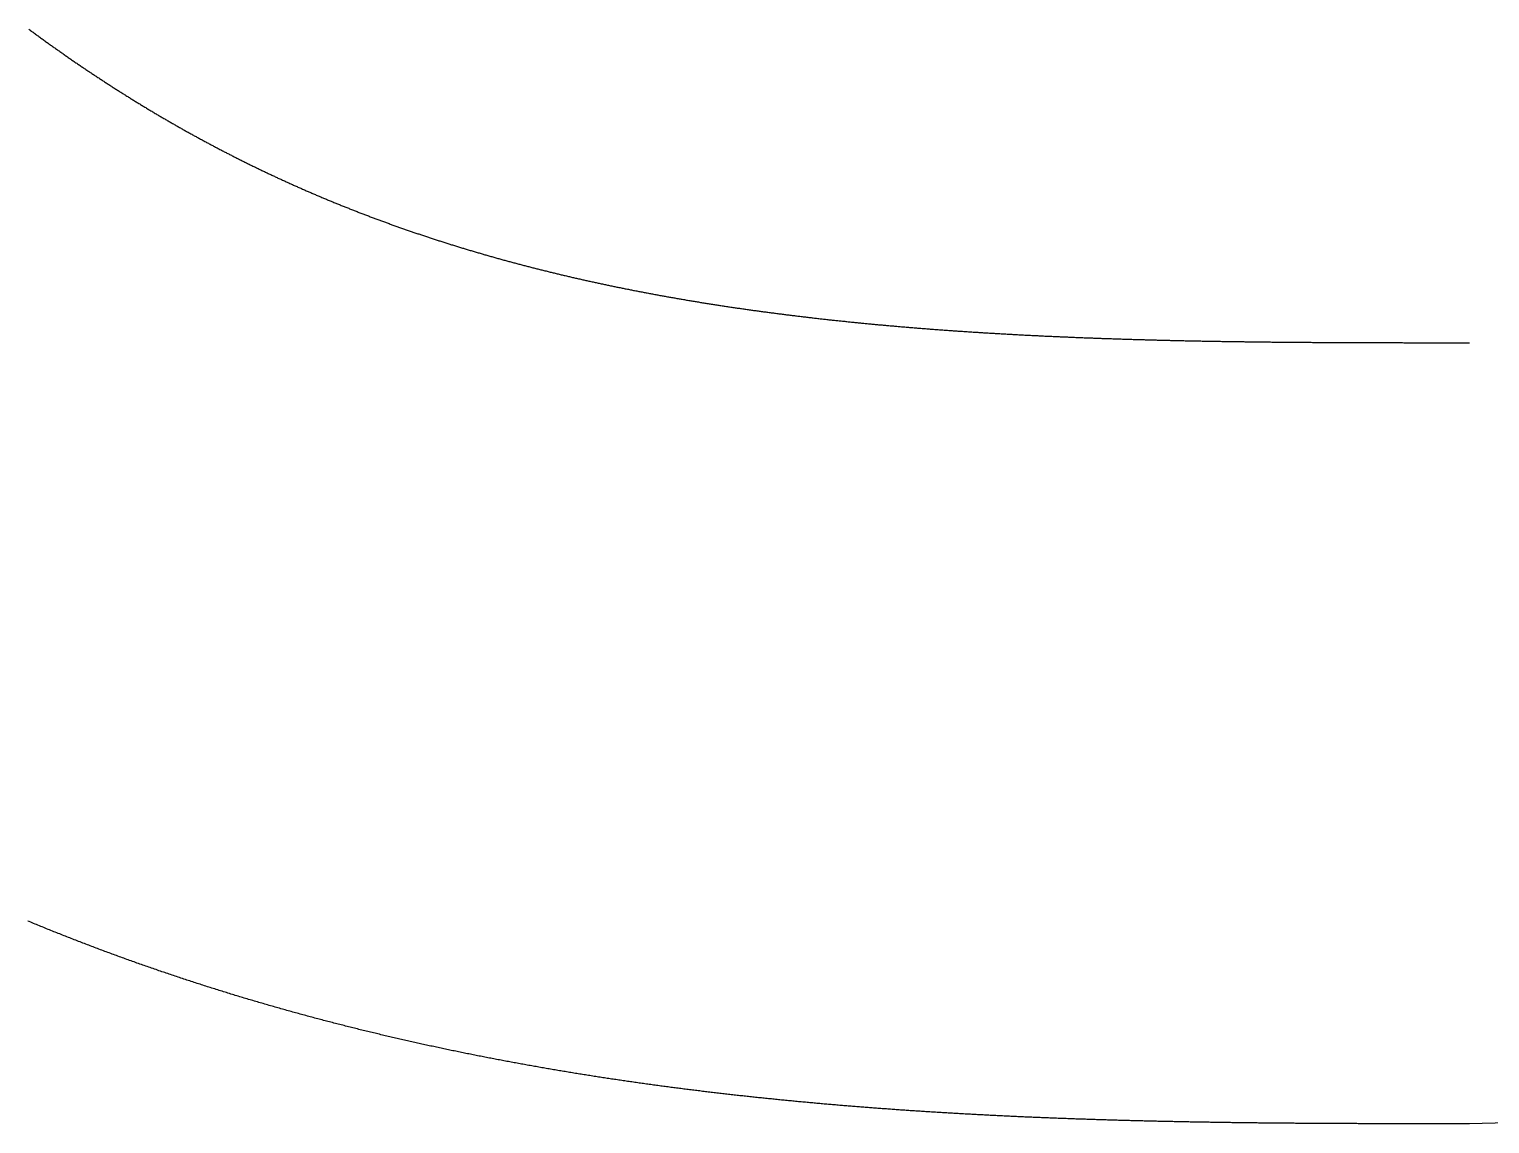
# Model space of a CAD drawing. Header units: millimetres. Extents: x 28.1 to 99.8, y 11.2 to 35.3.
# Drawn here: x 90.85 to 96.74, y 11.19 to 15.61 of the extents above; entities that cross this region are included whole.
import ezdxf

# ---------------------------------------------------------------- set-up
doc = ezdxf.new("R2010")
doc.units = ezdxf.units.MM

msp = doc.modelspace()

# ---------------------------------------------------------------- linework, layer by layer
at = {"layer": 'NOMINAL_SLOT_REFERENCE'}
msp.add_lwpolyline([(96.8114, 11.1969), (96.6568, 11.1931), (96.6519, 11.1931), (96.6469, 11.1931), (96.6418, 11.1931), (96.6368, 11.1931), (96.6318, 11.1931), (96.6268, 11.1931), (96.6218, 11.1931), (96.6168, 11.1931), (96.6118, 11.1931), (96.6067, 11.1931), (96.6017, 11.1931), (96.5967, 11.1931), (96.5916, 11.1931), (96.5866, 11.1931), (96.5816, 11.1931), (96.5765, 11.1931), (96.5715, 11.1931), (96.5664, 11.1931), (96.5614, 11.1931), (96.5564, 11.1932), (96.5513, 11.1932), (96.5462, 11.1932), (96.5412, 11.1932), (96.5361, 11.1932), (96.5311, 11.1932), (96.526, 11.1932), (96.5209, 11.1932), (96.5159, 11.1932), (96.5108, 11.1932), (96.5057, 11.1932), (96.5006, 11.1932), (96.4956, 11.1932), (96.4905, 11.1932), (96.4854, 11.1932), (96.4803, 11.1932), (96.4752, 11.1932), (96.4701, 11.1932), (96.465, 11.1932), (96.4599, 11.1932), (96.4548, 11.1932), (96.4497, 11.1932), (96.4446, 11.1932), (96.4395, 11.1932), (96.4344, 11.1932), (96.4293, 11.1932), (96.4242, 11.1932), (96.4191, 11.1932), (96.414, 11.1932), (96.4088, 11.1932), (96.4037, 11.1932), (96.3986, 11.1932), (96.3935, 11.1932), (96.3883, 11.1933), (96.3832, 11.1933), (96.3781, 11.1933), (96.3729, 11.1933), (96.3678, 11.1933), (96.3626, 11.1933), (96.3575, 11.1933), (96.3524, 11.1933), (96.3472, 11.1933), (96.3421, 11.1933), (96.3369, 11.1933), (96.3317, 11.1933), (96.3266, 11.1933), (96.3214, 11.1934), (96.3163, 11.1934), (96.3111, 11.1934), (96.3059, 11.1934), (96.3008, 11.1934), (96.2956, 11.1934), (96.2904, 11.1934), (96.2853, 11.1934), (96.2801, 11.1934), (96.2749, 11.1934), (96.2697, 11.1935), (96.2645, 11.1935), (96.2593, 11.1935), (96.2542, 11.1935), (96.249, 11.1935), (96.2438, 11.1935), (96.2386, 11.1935), (96.2334, 11.1936), (96.2282, 11.1936), (96.223, 11.1936), (96.2178, 11.1936), (96.2126, 11.1936), (96.2074, 11.1936), (96.2022, 11.1937), (96.1969, 11.1937), (96.1917, 11.1937), (96.1865, 11.1937), (96.1813, 11.1937), (96.1761, 11.1937), (96.1709, 11.1938), (96.1656, 11.1938), (96.1604, 11.1938), (96.1552, 11.1938), (96.1499, 11.1938), (96.1447, 11.1939), (96.1395, 11.1939), (96.1342, 11.1939), (96.129, 11.1939), (96.1238, 11.194), (96.1185, 11.194), (96.1133, 11.194), (96.108, 11.194), (96.1028, 11.194), (96.0975, 11.1941), (96.0923, 11.1941), (96.087, 11.1941), (96.0818, 11.1942), (96.0765, 11.1942), (96.0713, 11.1942), (96.066, 11.1942), (96.0607, 11.1943), (96.0555, 11.1943), (96.0502, 11.1943), (96.0449, 11.1944), (96.0396, 11.1944), (96.0344, 11.1944), (96.0291, 11.1944), (96.0238, 11.1945), (96.0185, 11.1945), (96.0133, 11.1945), (96.008, 11.1946), (96.0027, 11.1946), (95.9974, 11.1946), (95.9921, 11.1947), (95.9868, 11.1947), (95.9815, 11.1948), (95.9762, 11.1948), (95.9709, 11.1948), (95.9656, 11.1949), (95.9603, 11.1949), (95.955, 11.1949), (95.9497, 11.195), (95.9444, 11.195), (95.9391, 11.1951), (95.9338, 11.1951), (95.9285, 11.1952), (95.9232, 11.1952), (95.9179, 11.1952), (95.9126, 11.1953), (95.9072, 11.1953), (95.9019, 11.1954), (95.8966, 11.1954), (95.8913, 11.1955), (95.8859, 11.1955), (95.8806, 11.1956), (95.8753, 11.1956), (95.87, 11.1957), (95.8646, 11.1957), (95.8593, 11.1958), (95.854, 11.1958), (95.8486, 11.1959), (95.8433, 11.1959), (95.8379, 11.196), (95.8326, 11.196), (95.8273, 11.1961), (95.8219, 11.1961), (95.8166, 11.1962), (95.8112, 11.1963), (95.8059, 11.1963), (95.8005, 11.1964), (95.7951, 11.1964), (95.7898, 11.1965), (95.7844, 11.1966), (95.7791, 11.1966), (95.7737, 11.1967), (95.7683, 11.1967), (95.763, 11.1968), (95.7576, 11.1969), (95.7522, 11.1969), (95.7469, 11.197), (95.7415, 11.1971), (95.7361, 11.1971), (95.7308, 11.1972), (95.7254, 11.1973), (95.72, 11.1973), (95.7146, 11.1974), (95.7092, 11.1975), (95.7039, 11.1975), (95.6985, 11.1976), (95.6931, 11.1977), (95.6877, 11.1978), (95.6823, 11.1978), (95.6769, 11.1979), (95.6715, 11.198), (95.6661, 11.1981), (95.6607, 11.1982), (95.6553, 11.1982), (95.6499, 11.1983), (95.6445, 11.1984), (95.6391, 11.1985), (95.6337, 11.1986), (95.6283, 11.1986), (95.6229, 11.1987), (95.6175, 11.1988), (95.6121, 11.1989), (95.6067, 11.199), (95.6013, 11.1991), (95.5958, 11.1992), (95.5904, 11.1993), (95.585, 11.1993), (95.5796, 11.1994), (95.5742, 11.1995), (95.5687, 11.1996), (95.5633, 11.1997), (95.5579, 11.1998), (95.5525, 11.1999), (95.547, 11.2), (95.5416, 11.2001), (95.5362, 11.2002), (95.5307, 11.2003), (95.5253, 11.2004), (95.5199, 11.2005), (95.5144, 11.2006), (95.509, 11.2007), (95.5036, 11.2008), (95.4981, 11.2009), (95.4927, 11.201), (95.4872, 11.2011), (95.4818, 11.2012), (95.4763, 11.2013), (95.4709, 11.2015), (95.4654, 11.2016), (95.46, 11.2017), (95.4545, 11.2018), (95.4491, 11.2019), (95.4436, 11.202), (95.4382, 11.2021), (95.4327, 11.2023), (95.4272, 11.2024), (95.4218, 11.2025), (95.4163, 11.2026), (95.4108, 11.2027), (95.4054, 11.2029), (95.3999, 11.203), (95.3944, 11.2031), (95.389, 11.2032), (95.3835, 11.2034), (95.378, 11.2035), (95.3726, 11.2036), (95.3671, 11.2037), (95.3616, 11.2039), (95.3561, 11.204), (95.3506, 11.2041), (95.3452, 11.2043), (95.3397, 11.2044), (95.3342, 11.2045), (95.3287, 11.2047), (95.3232, 11.2048), (95.3177, 11.2049), (95.3122, 11.2051), (95.3067, 11.2052), (95.3013, 11.2054), (95.2958, 11.2055), (95.2903, 11.2057), (95.2848, 11.2058), (95.2793, 11.206), (95.2738, 11.2061), (95.2683, 11.2063), (95.2628, 11.2064), (95.2573, 11.2066), (95.2518, 11.2067), (95.2463, 11.2069), (95.2407, 11.207), (95.2352, 11.2072), (95.2297, 11.2073), (95.2242, 11.2075), (95.2187, 11.2076), (95.2132, 11.2078), (95.2077, 11.208), (95.2022, 11.2081), (95.1966, 11.2083), (95.1911, 11.2085), (95.1856, 11.2086), (95.1801, 11.2088), (95.1746, 11.209), (95.169, 11.2091), (95.1635, 11.2093), (95.158, 11.2095), (95.1525, 11.2097), (95.1469, 11.2098), (95.1414, 11.21), (95.1359, 11.2102), (95.1303, 11.2104), (95.1248, 11.2105), (95.1193, 11.2107), (95.1137, 11.2109), (95.1082, 11.2111), (95.1026, 11.2113), (95.0971, 11.2115), (95.0916, 11.2117), (95.086, 11.2118), (95.0805, 11.212), (95.0749, 11.2122), (95.0694, 11.2124), (95.0638, 11.2126), (95.0583, 11.2128), (95.0527, 11.213), (95.0472, 11.2132), (95.0416, 11.2134), (95.0361, 11.2136), (95.0305, 11.2138), (95.025, 11.214), (95.0194, 11.2142), (95.0139, 11.2144), (95.0083, 11.2146), (95.0027, 11.2148), (94.9972, 11.2151), (94.9916, 11.2153), (94.986, 11.2155), (94.9805, 11.2157), (94.9749, 11.2159), (94.9693, 11.2161), (94.9638, 11.2164), (94.9582, 11.2166), (94.9526, 11.2168), (94.9471, 11.217), (94.9415, 11.2172), (94.9359, 11.2175), (94.9303, 11.2177), (94.9248, 11.2179), (94.9192, 11.2182), (94.9136, 11.2184), (94.908, 11.2186), (94.9024, 11.2189), (94.8969, 11.2191), (94.8913, 11.2193), (94.8857, 11.2196), (94.8801, 11.2198), (94.8745, 11.22), (94.8689, 11.2203), (94.8633, 11.2205), (94.8577, 11.2208), (94.8522, 11.221), (94.8466, 11.2213), (94.841, 11.2215), (94.8354, 11.2218), (94.8298, 11.222), (94.8242, 11.2223), (94.8186, 11.2225), (94.813, 11.2228), (94.8074, 11.2231), (94.8018, 11.2233), (94.7962, 11.2236), (94.7906, 11.2238), (94.785, 11.2241), (94.7794, 11.2244), (94.7738, 11.2247), (94.7681, 11.2249), (94.7625, 11.2252), (94.7569, 11.2255), (94.7513, 11.2257), (94.7457, 11.226), (94.7401, 11.2263), (94.7345, 11.2266), (94.7289, 11.2269), (94.7232, 11.2271), (94.7176, 11.2274), (94.712, 11.2277), (94.7064, 11.228), (94.7008, 11.2283), (94.6951, 11.2286), (94.6895, 11.2289), (94.6839, 11.2292), (94.6783, 11.2295), (94.6726, 11.2298), (94.667, 11.2301), (94.6614, 11.2304), (94.6558, 11.2307), (94.6501, 11.231), (94.6445, 11.2313), (94.6389, 11.2316), (94.6332, 11.2319), (94.6276, 11.2322), (94.622, 11.2325), (94.6163, 11.2328), (94.6107, 11.2331), (94.605, 11.2335), (94.5994, 11.2338), (94.5938, 11.2341), (94.5881, 11.2344), (94.5825, 11.2347), (94.5768, 11.2351), (94.5712, 11.2354), (94.5656, 11.2357), (94.5599, 11.236), (94.5543, 11.2364), (94.5486, 11.2367), (94.543, 11.2371), (94.5373, 11.2374), (94.5317, 11.2377), (94.526, 11.2381), (94.5203, 11.2384), (94.5147, 11.2388), (94.509, 11.2391), (94.5034, 11.2395), (94.4977, 11.2398), (94.4921, 11.2402), (94.4864, 11.2405), (94.4807, 11.2409), (94.4751, 11.2412), (94.4694, 11.2416), (94.4638, 11.2419), (94.4581, 11.2423), (94.4524, 11.2427), (94.4468, 11.243), (94.4411, 11.2434), (94.4354, 11.2438), (94.4298, 11.2441), (94.4241, 11.2445), (94.4184, 11.2449), (94.4127, 11.2453), (94.4071, 11.2456), (94.4014, 11.246), (94.3957, 11.2464), (94.39, 11.2468), (94.3844, 11.2472), (94.3787, 11.2476), (94.373, 11.248), (94.3673, 11.2483), (94.3616, 11.2487), (94.356, 11.2491), (94.3503, 11.2495), (94.3446, 11.2499), (94.3389, 11.2503), (94.3332, 11.2507), (94.3275, 11.2511), (94.3219, 11.2515), (94.3162, 11.252), (94.3105, 11.2524), (94.3048, 11.2528), (94.2991, 11.2532), (94.2934, 11.2536), (94.2877, 11.254), (94.282, 11.2545), (94.2763, 11.2549), (94.2706, 11.2553), (94.2649, 11.2557), (94.2592, 11.2562), (94.2535, 11.2566), (94.2478, 11.257), (94.2421, 11.2574), (94.2364, 11.2579), (94.2307, 11.2583), (94.225, 11.2588), (94.2193, 11.2592), (94.2136, 11.2597), (94.2079, 11.2601), (94.2022, 11.2605), (94.1965, 11.261), (94.1908, 11.2614), (94.1851, 11.2619), (94.1794, 11.2624), (94.1737, 11.2628), (94.1679, 11.2633), (94.1622, 11.2637), (94.1565, 11.2642), (94.1508, 11.2647), (94.1451, 11.2651), (94.1394, 11.2656), (94.1336, 11.2661), (94.1279, 11.2666), (94.1222, 11.267), (94.1165, 11.2675), (94.1108, 11.268), (94.105, 11.2685), (94.0993, 11.269), (94.0936, 11.2695), (94.0879, 11.2699), (94.0822, 11.2704), (94.0764, 11.2709), (94.0707, 11.2714), (94.065, 11.2719), (94.0592, 11.2724), (94.0535, 11.2729), (94.0478, 11.2734), (94.042, 11.2739), (94.0363, 11.2744), (94.0306, 11.275), (94.0248, 11.2755), (94.0191, 11.276), (94.0134, 11.2765), (94.0076, 11.277), (94.0019, 11.2775), (93.9962, 11.2781), (93.9904, 11.2786), (93.9847, 11.2791), (93.9789, 11.2797), (93.9732, 11.2802), (93.9675, 11.2807), (93.9617, 11.2813), (93.956, 11.2818), (93.9502, 11.2823), (93.9445, 11.2829), (93.9387, 11.2834), (93.933, 11.284), (93.9272, 11.2845), (93.9215, 11.2851), (93.9157, 11.2856), (93.91, 11.2862), (93.9042, 11.2868), (93.8985, 11.2873), (93.8927, 11.2879), (93.887, 11.2885), (93.8812, 11.289), (93.8755, 11.2896), (93.8697, 11.2902), (93.8639, 11.2907), (93.8582, 11.2913), (93.8524, 11.2919), (93.8467, 11.2925), (93.8409, 11.2931), (93.8351, 11.2937), (93.8294, 11.2942), (93.8236, 11.2948), (93.8179, 11.2954), (93.8121, 11.296), (93.8063, 11.2966), (93.8006, 11.2972), (93.7948, 11.2978), (93.789, 11.2984), (93.7833, 11.299), (93.7775, 11.2997), (93.7717, 11.3003), (93.7659, 11.3009), (93.7602, 11.3015), (93.7544, 11.3021), (93.7486, 11.3028), (93.7428, 11.3034), (93.7371, 11.304), (93.7313, 11.3046), (93.7255, 11.3053), (93.7197, 11.3059), (93.714, 11.3065), (93.7082, 11.3072), (93.7024, 11.3078), (93.6966, 11.3085), (93.6908, 11.3091), (93.6851, 11.3098), (93.6793, 11.3104), (93.6735, 11.3111), (93.6677, 11.3117), (93.6619, 11.3124), (93.6561, 11.3131), (93.6503, 11.3137), (93.6445, 11.3144), (93.6388, 11.3151), (93.633, 11.3157), (93.6272, 11.3164), (93.6214, 11.3171), (93.6156, 11.3178), (93.6098, 11.3184), (93.604, 11.3191), (93.5982, 11.3198), (93.5924, 11.3205), (93.5866, 11.3212), (93.5808, 11.3219), (93.575, 11.3226), (93.5692, 11.3233), (93.5634, 11.324), (93.5576, 11.3247), (93.5518, 11.3254), (93.546, 11.3261), (93.5402, 11.3268), (93.5344, 11.3276), (93.5286, 11.3283), (93.5228, 11.329), (93.517, 11.3297), (93.5112, 11.3304), (93.5054, 11.3312), (93.4996, 11.3319), (93.4938, 11.3326), (93.488, 11.3334), (93.4822, 11.3341), (93.4764, 11.3349), (93.4705, 11.3356), (93.4647, 11.3364), (93.4589, 11.3371), (93.4531, 11.3379), (93.4473, 11.3386), (93.4415, 11.3394), (93.4357, 11.3401), (93.4298, 11.3409), (93.424, 11.3417), (93.4182, 11.3424), (93.4124, 11.3432), (93.4066, 11.344), (93.4008, 11.3448), (93.3949, 11.3455), (93.3891, 11.3463), (93.3833, 11.3471), (93.3775, 11.3479), (93.3716, 11.3487), (93.3658, 11.3495), (93.36, 11.3503), (93.3542, 11.3511), (93.3483, 11.3519), (93.3425, 11.3527), (93.3367, 11.3535), (93.3309, 11.3543), (93.325, 11.3551), (93.3192, 11.3559), (93.3134, 11.3568), (93.3075, 11.3576), (93.3017, 11.3584), (93.2959, 11.3592), (93.29, 11.3601), (93.2842, 11.3609), (93.2784, 11.3617), (93.2725, 11.3626), (93.2667, 11.3634), (93.2609, 11.3643), (93.255, 11.3651), (93.2492, 11.366), (93.2433, 11.3668), (93.2375, 11.3677), (93.2317, 11.3685), (93.2258, 11.3694), (93.22, 11.3702), (93.2141, 11.3711), (93.2083, 11.372), (93.2025, 11.3729), (93.1966, 11.3737), (93.1908, 11.3746), (93.1849, 11.3755), (93.1791, 11.3764), (93.1732, 11.3773), (93.1674, 11.3782), (93.1615, 11.3791), (93.1557, 11.38), (93.1498, 11.3809), (93.144, 11.3818), (93.1381, 11.3827), (93.1323, 11.3836), (93.1264, 11.3845), (93.1206, 11.3854), (93.1147, 11.3863), (93.1089, 11.3872), (93.103, 11.3882), (93.0971, 11.3891), (93.0913, 11.39), (93.0854, 11.3909), (93.0796, 11.3919), (93.0737, 11.3928), (93.0679, 11.3938), (93.062, 11.3947), (93.0561, 11.3957), (93.0503, 11.3966), (93.0444, 11.3976), (93.0386, 11.3985), (93.0327, 11.3995), (93.0268, 11.4004), (93.021, 11.4014), (93.0151, 11.4024), (93.0092, 11.4034), (93.0034, 11.4043), (92.9975, 11.4053), (92.9916, 11.4063), (92.9858, 11.4073), (92.9799, 11.4083), (92.974, 11.4093), (92.9682, 11.4102), (92.9623, 11.4112), (92.9564, 11.4122), (92.9505, 11.4132), (92.9447, 11.4143), (92.9388, 11.4153), (92.9329, 11.4163), (92.9271, 11.4173), (92.9212, 11.4183), (92.9153, 11.4193), (92.9094, 11.4204), (92.9036, 11.4214), (92.8977, 11.4224), (92.8918, 11.4235), (92.8859, 11.4245), (92.88, 11.4255), (92.8742, 11.4266), (92.8683, 11.4276), (92.8624, 11.4287), (92.8565, 11.4297), (92.8506, 11.4308), (92.8448, 11.4319), (92.8389, 11.4329), (92.833, 11.434), (92.8271, 11.4351), (92.8212, 11.4361), (92.8153, 11.4372), (92.8095, 11.4383), (92.8036, 11.4394), (92.7977, 11.4405), (92.7918, 11.4416), (92.7859, 11.4427), (92.78, 11.4438), (92.7741, 11.4449), (92.7682, 11.446), (92.7624, 11.4471), (92.7565, 11.4482), (92.7506, 11.4493), (92.7447, 11.4504), (92.7388, 11.4515), (92.7329, 11.4527), (92.727, 11.4538), (92.7211, 11.4549), (92.7152, 11.456), (92.7093, 11.4572), (92.7034, 11.4583), (92.6975, 11.4595), (92.6916, 11.4606), (92.6857, 11.4618), (92.6798, 11.4629), (92.6739, 11.4641), (92.668, 11.4652), (92.6621, 11.4664), (92.6562, 11.4676), (92.6503, 11.4687), (92.6444, 11.4699), (92.6385, 11.4711), (92.6326, 11.4723), (92.6267, 11.4735), (92.6208, 11.4747), (92.6149, 11.4758), (92.609, 11.477), (92.6031, 11.4782), (92.5972, 11.4794), (92.5913, 11.4807), (92.5854, 11.4819), (92.5795, 11.4831), (92.5736, 11.4843), (92.5677, 11.4855), (92.5618, 11.4867), (92.5559, 11.488), (92.55, 11.4892), (92.5441, 11.4904), (92.5382, 11.4917), (92.5323, 11.4929), (92.5264, 11.4942), (92.5204, 11.4954), (92.5145, 11.4967), (92.5086, 11.4979), (92.5027, 11.4992), (92.4968, 11.5004), (92.4909, 11.5017), (92.485, 11.503), (92.4791, 11.5042), (92.4731, 11.5055), (92.4672, 11.5068), (92.4613, 11.5081), (92.4554, 11.5094), (92.4495, 11.5107), (92.4436, 11.512), (92.4377, 11.5133), (92.4317, 11.5146), (92.4258, 11.5159), (92.4199, 11.5172), (92.414, 11.5185), (92.4081, 11.5198), (92.4022, 11.5211), (92.3962, 11.5224), (92.3903, 11.5238), (92.3844, 11.5251), (92.3785, 11.5264), (92.3726, 11.5278), (92.3667, 11.5291), (92.3607, 11.5305), (92.3548, 11.5318), (92.3489, 11.5332), (92.343, 11.5345), (92.337, 11.5359), (92.3311, 11.5372), (92.3252, 11.5386), (92.3193, 11.54), (92.3134, 11.5414), (92.3074, 11.5427), (92.3015, 11.5441), (92.2956, 11.5455), (92.2897, 11.5469), (92.2837, 11.5483), (92.2778, 11.5497), (92.2719, 11.5511), (92.266, 11.5525), (92.26, 11.5539), (92.2541, 11.5553), (92.2482, 11.5567), (92.2423, 11.5582), (92.2363, 11.5596), (92.2304, 11.561), (92.2245, 11.5625), (92.2186, 11.5639), (92.2126, 11.5653), (92.2067, 11.5668), (92.2008, 11.5682), (92.1948, 11.5697), (92.1889, 11.5711), (92.183, 11.5726), (92.1771, 11.574), (92.1711, 11.5755), (92.1652, 11.577), (92.1593, 11.5785), (92.1533, 11.5799), (92.1474, 11.5814), (92.1415, 11.5829), (92.1356, 11.5844), (92.1296, 11.5859), (92.1237, 11.5874), (92.1178, 11.5889), (92.1118, 11.5904), (92.1059, 11.5919), (92.1, 11.5934), (92.094, 11.5949), (92.0881, 11.5965), (92.0822, 11.598), (92.0762, 11.5995), (92.0703, 11.601), (92.0644, 11.6026), (92.0584, 11.6041), (92.0525, 11.6057), (92.0466, 11.6072), (92.0407, 11.6088), (92.0347, 11.6103), (92.0288, 11.6119), (92.0229, 11.6134), (92.0169, 11.615), (92.011, 11.6166), (92.0051, 11.6182), (91.9991, 11.6197), (91.9932, 11.6213), (91.9873, 11.6229), (91.9813, 11.6245), (91.9754, 11.6261), (91.9695, 11.6277), (91.9635, 11.6293), (91.9576, 11.6309), (91.9516, 11.6325), (91.9457, 11.6341), (91.9398, 11.6358), (91.9338, 11.6374), (91.9279, 11.639), (91.922, 11.6406), (91.916, 11.6423), (91.9101, 11.6439), (91.9042, 11.6456), (91.8982, 11.6472), (91.8923, 11.6489), (91.8864, 11.6505), (91.8804, 11.6522), (91.8745, 11.6538), (91.8686, 11.6555), (91.8626, 11.6572), (91.8567, 11.6589), (91.8508, 11.6605), (91.8448, 11.6622), (91.8389, 11.6639), (91.833, 11.6656), (91.827, 11.6673), (91.8211, 11.669), (91.8152, 11.6707), (91.8092, 11.6724), (91.8033, 11.6741), (91.7974, 11.6759), (91.7914, 11.6776), (91.7855, 11.6793), (91.7796, 11.681), (91.7736, 11.6828), (91.7677, 11.6845), (91.7618, 11.6863), (91.7558, 11.688), (91.7499, 11.6898), (91.744, 11.6915), (91.738, 11.6933), (91.7321, 11.695), (91.7262, 11.6968), (91.7202, 11.6986), (91.7143, 11.7004), (91.7084, 11.7021), (91.7024, 11.7039), (91.6965, 11.7057), (91.6906, 11.7075), (91.6846, 11.7093), (91.6787, 11.7111), (91.6728, 11.7129), (91.6669, 11.7147), (91.6609, 11.7165), (91.655, 11.7183), (91.6491, 11.7202), (91.6431, 11.722), (91.6372, 11.7238), (91.6313, 11.7257), (91.6253, 11.7275), (91.6194, 11.7293), (91.6135, 11.7312), (91.6076, 11.733), (91.6016, 11.7349), (91.5957, 11.7368), (91.5898, 11.7386), (91.5839, 11.7405), (91.5779, 11.7424), (91.572, 11.7442), (91.5661, 11.7461), (91.5602, 11.748), (91.5542, 11.7499), (91.5483, 11.7518), (91.5424, 11.7537), (91.5365, 11.7556), (91.5305, 11.7575), (91.5246, 11.7594), (91.5187, 11.7613), (91.5128, 11.7633), (91.5068, 11.7652), (91.5009, 11.7671), (91.495, 11.769), (91.4891, 11.771), (91.4831, 11.7729), (91.4772, 11.7749), (91.4713, 11.7768), (91.4654, 11.7788), (91.4595, 11.7807), (91.4536, 11.7827), (91.4476, 11.7847), (91.4417, 11.7866), (91.4358, 11.7886), (91.4299, 11.7906), (91.424, 11.7926), (91.418, 11.7946), (91.4121, 11.7966), (91.4062, 11.7986), (91.4003, 11.8006), (91.3944, 11.8026), (91.3885, 11.8046), (91.3826, 11.8066), (91.3767, 11.8086), (91.3707, 11.8106), (91.3648, 11.8127), (91.3589, 11.8147), (91.353, 11.8167), (91.3471, 11.8188), (91.3412, 11.8208), (91.3353, 11.8229), (91.3294, 11.8249), (91.3235, 11.827), (91.3176, 11.8291), (91.3117, 11.8311), (91.3057, 11.8332), (91.2998, 11.8353), (91.2939, 11.8374), (91.288, 11.8394), (91.2821, 11.8415), (91.2762, 11.8436), (91.2703, 11.8457), (91.2644, 11.8478), (91.2585, 11.8499), (91.2526, 11.852), (91.2467, 11.8542), (91.2408, 11.8563), (91.2349, 11.8584), (91.229, 11.8605), (91.2231, 11.8627), (91.2172, 11.8648), (91.2113, 11.8669), (91.2055, 11.8691), (91.1996, 11.8712), (91.1937, 11.8734), (91.1878, 11.8756), (91.1819, 11.8777), (91.176, 11.8799), (91.1701, 11.8821), (91.1642, 11.8842), (91.1583, 11.8864), (91.1524, 11.8886), (91.1466, 11.8908), (91.1407, 11.893), (91.1348, 11.8952), (91.1289, 11.8974), (91.123, 11.8996), (91.1171, 11.9018), (91.1113, 11.904), (91.1054, 11.9063), (91.0995, 11.9085), (91.0936, 11.9107), (91.0877, 11.913), (91.0819, 11.9152), (91.076, 11.9174), (91.0701, 11.9197), (91.0642, 11.9219), (91.0584, 11.9242), (91.0525, 11.9265), (91.0466, 11.9287), (91.0408, 11.931), (91.0349, 11.9333), (91.029, 11.9356), (91.0232, 11.9378), (91.0173, 11.9401), (91.0114, 11.9424), (91.0056, 11.9447), (90.9997, 11.947), (90.9938, 11.9493), (90.988, 11.9516), (90.9821, 11.954), (90.9763, 11.9563), (90.9704, 11.9586), (90.9645, 11.9609), (90.9587, 11.9633), (90.9528, 11.9656), (90.947, 11.9679), (90.9411, 11.9703), (90.9353, 11.9726), (90.9294, 11.975), (90.9236, 11.9773), (90.9177, 11.9797), (90.9119, 11.9821), (90.906, 11.9845), (90.9002, 11.9868), (90.8943, 11.9892), (90.8885, 11.9916), (90.8827, 11.994), (90.8768, 11.9964), (90.871, 11.9988), (90.8651, 12.0012), (90.8593, 12.0036), (90.8535, 12.006), (90.8476, 12.0084), (90.8418, 12.0108)], dxfattribs=at)
at = {"layer": 'PITCH_REFERENCE'}
msp.add_lwpolyline([(90.8461, 15.6073), (90.8495, 15.6048), (90.8529, 15.6024), (90.8562, 15.5999), (90.8596, 15.5974), (90.863, 15.5949), (90.8663, 15.5925), (90.8697, 15.59), (90.8731, 15.5875), (90.8764, 15.585), (90.8798, 15.5826), (90.8832, 15.5801), (90.8866, 15.5777), (90.8899, 15.5752), (90.8933, 15.5728), (90.8967, 15.5703), (90.9001, 15.5679), (90.9034, 15.5654), (90.9068, 15.563), (90.9102, 15.5606), (90.9136, 15.5581), (90.9169, 15.5557), (90.9203, 15.5533), (90.9237, 15.5508), (90.9271, 15.5484), (90.9304, 15.546), (90.9338, 15.5436), (90.9372, 15.5412), (90.9406, 15.5388), (90.944, 15.5364), (90.9474, 15.534), (90.9507, 15.5316), (90.9541, 15.5292), (90.9575, 15.5268), (90.9609, 15.5244), (90.9643, 15.522), (90.9677, 15.5196), (90.9711, 15.5172), (90.9744, 15.5148), (90.9778, 15.5124), (90.9812, 15.5101), (90.9846, 15.5077), (90.988, 15.5053), (90.9914, 15.503), (90.9948, 15.5006), (90.9982, 15.4982), (91.0016, 15.4959), (91.005, 15.4935), (91.0084, 15.4912), (91.0118, 15.4888), (91.0152, 15.4865), (91.0186, 15.4841), (91.0219, 15.4818), (91.0253, 15.4794), (91.0287, 15.4771), (91.0321, 15.4748), (91.0355, 15.4724), (91.039, 15.4701), (91.0424, 15.4678), (91.0458, 15.4655), (91.0492, 15.4632), (91.0526, 15.4608), (91.056, 15.4585), (91.0594, 15.4562), (91.0628, 15.4539), (91.0662, 15.4516), (91.0696, 15.4493), (91.073, 15.447), (91.0764, 15.4447), (91.0798, 15.4424), (91.0832, 15.4401), (91.0867, 15.4378), (91.0901, 15.4356), (91.0935, 15.4333), (91.0969, 15.431), (91.1003, 15.4287), (91.1037, 15.4264), (91.1072, 15.4242), (91.1106, 15.4219), (91.114, 15.4196), (91.1174, 15.4174), (91.1208, 15.4151), (91.1243, 15.4129), (91.1277, 15.4106), (91.1311, 15.4084), (91.1345, 15.4061), (91.1379, 15.4039), (91.1414, 15.4016), (91.1448, 15.3994), (91.1482, 15.3972), (91.1517, 15.3949), (91.1551, 15.3927), (91.1585, 15.3905), (91.1619, 15.3882), (91.1654, 15.386), (91.1688, 15.3838), (91.1722, 15.3816), (91.1757, 15.3794), (91.1791, 15.3772), (91.1825, 15.3749), (91.186, 15.3727), (91.1894, 15.3705), (91.1929, 15.3683), (91.1963, 15.3661), (91.1997, 15.3639), (91.2032, 15.3618), (91.2066, 15.3596), (91.2101, 15.3574), (91.2135, 15.3552), (91.217, 15.353), (91.2204, 15.3508), (91.2239, 15.3487), (91.2273, 15.3465), (91.2307, 15.3443), (91.2342, 15.3422), (91.2376, 15.34), (91.2411, 15.3378), (91.2446, 15.3357), (91.248, 15.3335), (91.2515, 15.3314), (91.2549, 15.3292), (91.2584, 15.3271), (91.2618, 15.3249), (91.2653, 15.3228), (91.2687, 15.3207), (91.2722, 15.3185), (91.2757, 15.3164), (91.2791, 15.3143), (91.2826, 15.3121), (91.2861, 15.31), (91.2895, 15.3079), (91.293, 15.3058), (91.2965, 15.3037), (91.2999, 15.3016), (91.3034, 15.2994), (91.3069, 15.2973), (91.3103, 15.2952), (91.3138, 15.2931), (91.3173, 15.291), (91.3207, 15.2889), (91.3242, 15.2868), (91.3277, 15.2848), (91.3312, 15.2827), (91.3346, 15.2806), (91.3381, 15.2785), (91.3416, 15.2764), (91.3451, 15.2743), (91.3486, 15.2723), (91.3521, 15.2702), (91.3555, 15.2681), (91.359, 15.2661), (91.3625, 15.264), (91.366, 15.2619), (91.3695, 15.2599), (91.373, 15.2578), (91.3765, 15.2558), (91.38, 15.2537), (91.3834, 15.2517), (91.3869, 15.2496), (91.3904, 15.2476), (91.3939, 15.2456), (91.3974, 15.2435), (91.4009, 15.2415), (91.4044, 15.2395), (91.4079, 15.2374), (91.4114, 15.2354), (91.4149, 15.2334), (91.4184, 15.2314), (91.4219, 15.2294), (91.4254, 15.2274), (91.4289, 15.2254), (91.4324, 15.2233), (91.4359, 15.2213), (91.4395, 15.2193), (91.443, 15.2173), (91.4465, 15.2153), (91.45, 15.2134), (91.4535, 15.2114), (91.457, 15.2094), (91.4605, 15.2074), (91.4641, 15.2054), (91.4676, 15.2034), (91.4711, 15.2015), (91.4746, 15.1995), (91.4781, 15.1975), (91.4817, 15.1955), (91.4852, 15.1936), (91.4887, 15.1916), (91.4922, 15.1897), (91.4958, 15.1877), (91.4993, 15.1857), (91.5028, 15.1838), (91.5063, 15.1818), (91.5099, 15.1799), (91.5134, 15.1779), (91.5169, 15.176), (91.5205, 15.1741), (91.524, 15.1721), (91.5275, 15.1702), (91.5311, 15.1683), (91.5346, 15.1663), (91.5382, 15.1644), (91.5417, 15.1625), (91.5452, 15.1606), (91.5488, 15.1587), (91.5523, 15.1568), (91.5559, 15.1548), (91.5594, 15.1529), (91.563, 15.151), (91.5665, 15.1491), (91.5701, 15.1472), (91.5736, 15.1453), (91.5772, 15.1434), (91.5807, 15.1415), (91.5843, 15.1397), (91.5878, 15.1378), (91.5914, 15.1359), (91.595, 15.134), (91.5985, 15.1321), (91.6021, 15.1303), (91.6057, 15.1284), (91.6092, 15.1265), (91.6128, 15.1246), (91.6163, 15.1228), (91.6199, 15.1209), (91.6235, 15.1191), (91.6271, 15.1172), (91.6306, 15.1153), (91.6342, 15.1135), (91.6378, 15.1116), (91.6413, 15.1098), (91.6449, 15.108), (91.6485, 15.1061), (91.6521, 15.1043), (91.6557, 15.1024), (91.6592, 15.1006), (91.6628, 15.0988), (91.6664, 15.097), (91.67, 15.0951), (91.6736, 15.0933), (91.6772, 15.0915), (91.6808, 15.0897), (91.6843, 15.0879), (91.6879, 15.0861), (91.6915, 15.0842), (91.6951, 15.0824), (91.6987, 15.0806), (91.7023, 15.0788), (91.7059, 15.077), (91.7095, 15.0752), (91.7131, 15.0735), (91.7167, 15.0717), (91.7203, 15.0699), (91.7239, 15.0681), (91.7275, 15.0663), (91.7311, 15.0645), (91.7347, 15.0628), (91.7383, 15.061), (91.742, 15.0592), (91.7456, 15.0575), (91.7492, 15.0557), (91.7528, 15.0539), (91.7564, 15.0522), (91.76, 15.0504), (91.7636, 15.0487), (91.7673, 15.0469), (91.7709, 15.0452), (91.7745, 15.0434), (91.7781, 15.0417), (91.7818, 15.0399), (91.7854, 15.0382), (91.789, 15.0364), (91.7926, 15.0347), (91.7963, 15.033), (91.7999, 15.0313), (91.8035, 15.0295), (91.8072, 15.0278), (91.8108, 15.0261), (91.8144, 15.0244), (91.8181, 15.0227), (91.8217, 15.0209), (91.8254, 15.0192), (91.829, 15.0175), (91.8326, 15.0158), (91.8363, 15.0141), (91.8399, 15.0124), (91.8436, 15.0107), (91.8472, 15.009), (91.8509, 15.0073), (91.8545, 15.0057), (91.8582, 15.004), (91.8618, 15.0023), (91.8655, 15.0006), (91.8691, 14.9989), (91.8728, 14.9973), (91.8765, 14.9956), (91.8801, 14.9939), (91.8838, 14.9922), (91.8874, 14.9906), (91.8911, 14.9889), (91.8948, 14.9873), (91.8984, 14.9856), (91.9021, 14.9839), (91.9058, 14.9823), (91.9095, 14.9806), (91.9131, 14.979), (91.9168, 14.9774), (91.9205, 14.9757), (91.9242, 14.9741), (91.9278, 14.9724), (91.9315, 14.9708), (91.9352, 14.9692), (91.9389, 14.9676), (91.9426, 14.9659), (91.9463, 14.9643), (91.9499, 14.9627), (91.9536, 14.9611), (91.9573, 14.9595), (91.961, 14.9578), (91.9647, 14.9562), (91.9684, 14.9546), (91.9721, 14.953), (91.9758, 14.9514), (91.9795, 14.9498), (91.9832, 14.9482), (91.9869, 14.9466), (91.9906, 14.945), (91.9943, 14.9434), (91.998, 14.9419), (92.0017, 14.9403), (92.0054, 14.9387), (92.0091, 14.9371), (92.0128, 14.9355), (92.0165, 14.934), (92.0203, 14.9324), (92.024, 14.9308), (92.0277, 14.9293), (92.0314, 14.9277), (92.0351, 14.9261), (92.0389, 14.9246), (92.0426, 14.923), (92.0463, 14.9215), (92.05, 14.9199), (92.0538, 14.9184), (92.0575, 14.9168), (92.0612, 14.9153), (92.0649, 14.9137), (92.0687, 14.9122), (92.0724, 14.9107), (92.0761, 14.9091), (92.0799, 14.9076), (92.0836, 14.9061), (92.0874, 14.9046), (92.0911, 14.903), (92.0949, 14.9015), (92.0986, 14.9), (92.1023, 14.8985), (92.1061, 14.897), (92.1098, 14.8955), (92.1136, 14.8939), (92.1173, 14.8924), (92.1211, 14.8909), (92.1249, 14.8894), (92.1286, 14.8879), (92.1324, 14.8864), (92.1361, 14.885), (92.1399, 14.8835), (92.1436, 14.882), (92.1474, 14.8805), (92.1512, 14.879), (92.1549, 14.8775), (92.1587, 14.8761), (92.1625, 14.8746), (92.1663, 14.8731), (92.17, 14.8716), (92.1738, 14.8702), (92.1776, 14.8687), (92.1814, 14.8672), (92.1851, 14.8658), (92.1889, 14.8643), (92.1927, 14.8629), (92.1965, 14.8614), (92.2003, 14.86), (92.2041, 14.8585), (92.2078, 14.8571), (92.2116, 14.8556), (92.2154, 14.8542), (92.2192, 14.8528), (92.223, 14.8513), (92.2268, 14.8499), (92.2306, 14.8485), (92.2344, 14.847), (92.2382, 14.8456), (92.242, 14.8442), (92.2458, 14.8428), (92.2496, 14.8414), (92.2534, 14.8399), (92.2572, 14.8385), (92.261, 14.8371), (92.2648, 14.8357), (92.2687, 14.8343), (92.2725, 14.8329), (92.2763, 14.8315), (92.2801, 14.8301), (92.2839, 14.8287), (92.2877, 14.8273), (92.2916, 14.8259), (92.2954, 14.8246), (92.2992, 14.8232), (92.303, 14.8218), (92.3069, 14.8204), (92.3107, 14.819), (92.3145, 14.8177), (92.3184, 14.8163), (92.3222, 14.8149), (92.326, 14.8135), (92.3299, 14.8122), (92.3337, 14.8108), (92.3376, 14.8095), (92.3414, 14.8081), (92.3452, 14.8067), (92.3491, 14.8054), (92.3529, 14.804), (92.3568, 14.8027), (92.3606, 14.8013), (92.3645, 14.8), (92.3683, 14.7987), (92.3722, 14.7973), (92.376, 14.796), (92.3799, 14.7947), (92.3838, 14.7933), (92.3876, 14.792), (92.3915, 14.7907), (92.3953, 14.7893), (92.3992, 14.788), (92.4031, 14.7867), (92.4069, 14.7854), (92.4108, 14.7841), (92.4147, 14.7828), (92.4186, 14.7815), (92.4224, 14.7802), (92.4263, 14.7788), (92.4302, 14.7775), (92.4341, 14.7762), (92.438, 14.7749), (92.4418, 14.7737), (92.4457, 14.7724), (92.4496, 14.7711), (92.4535, 14.7698), (92.4574, 14.7685), (92.4613, 14.7672), (92.4652, 14.7659), (92.4691, 14.7647), (92.473, 14.7634), (92.4769, 14.7621), (92.4808, 14.7608), (92.4847, 14.7596), (92.4886, 14.7583), (92.4925, 14.757), (92.4964, 14.7558), (92.5003, 14.7545), (92.5042, 14.7533), (92.5081, 14.752), (92.512, 14.7508), (92.5159, 14.7495), (92.5198, 14.7483), (92.5238, 14.747), (92.5277, 14.7458), (92.5316, 14.7445), (92.5355, 14.7433), (92.5394, 14.7421), (92.5434, 14.7408), (92.5473, 14.7396), (92.5512, 14.7384), (92.5552, 14.7372), (92.5591, 14.7359), (92.563, 14.7347), (92.5669, 14.7335), (92.5709, 14.7323), (92.5748, 14.7311), (92.5788, 14.7298), (92.5827, 14.7286), (92.5866, 14.7274), (92.5906, 14.7262), (92.5945, 14.725), (92.5985, 14.7238), (92.6024, 14.7226), (92.6064, 14.7214), (92.6103, 14.7202), (92.6143, 14.7191), (92.6182, 14.7179), (92.6222, 14.7167), (92.6262, 14.7155), (92.6301, 14.7143), (92.6341, 14.7131), (92.6381, 14.712), (92.642, 14.7108), (92.646, 14.7096), (92.65, 14.7084), (92.6539, 14.7073), (92.6579, 14.7061), (92.6619, 14.705), (92.6658, 14.7038), (92.6698, 14.7026), (92.6738, 14.7015), (92.6778, 14.7003), (92.6818, 14.6992), (92.6857, 14.698), (92.6897, 14.6969), (92.6937, 14.6957), (92.6977, 14.6946), (92.7017, 14.6935), (92.7057, 14.6923), (92.7097, 14.6912), (92.7137, 14.6901), (92.7177, 14.6889), (92.7217, 14.6878), (92.7257, 14.6867), (92.7297, 14.6855), (92.7337, 14.6844), (92.7377, 14.6833), (92.7417, 14.6822), (92.7457, 14.6811), (92.7497, 14.68), (92.7537, 14.6789), (92.7577, 14.6777), (92.7618, 14.6766), (92.7658, 14.6755), (92.7698, 14.6744), (92.7738, 14.6733), (92.7778, 14.6722), (92.7819, 14.6712), (92.7859, 14.6701), (92.7899, 14.669), (92.7939, 14.6679), (92.798, 14.6668), (92.802, 14.6657), (92.806, 14.6646), (92.8101, 14.6636), (92.8141, 14.6625), (92.8181, 14.6614), (92.8222, 14.6603), (92.8262, 14.6593), (92.8303, 14.6582), (92.8343, 14.6571), (92.8384, 14.6561), (92.8424, 14.655), (92.8465, 14.654), (92.8505, 14.6529), (92.8546, 14.6519), (92.8586, 14.6508), (92.8627, 14.6498), (92.8667, 14.6487), (92.8708, 14.6477), (92.8749, 14.6466), (92.8789, 14.6456), (92.883, 14.6445), (92.8871, 14.6435), (92.8911, 14.6425), (92.8952, 14.6414), (92.8993, 14.6404), (92.9033, 14.6394), (92.9074, 14.6384), (92.9115, 14.6373), (92.9156, 14.6363), (92.9196, 14.6353), (92.9237, 14.6343), (92.9278, 14.6333), (92.9319, 14.6323), (92.936, 14.6313), (92.9401, 14.6303), (92.9442, 14.6292), (92.9483, 14.6282), (92.9524, 14.6272), (92.9564, 14.6262), (92.9605, 14.6253), (92.9646, 14.6243), (92.9687, 14.6233), (92.9728, 14.6223), (92.9769, 14.6213), (92.9811, 14.6203), (92.9852, 14.6193), (92.9893, 14.6183), (92.9934, 14.6174), (92.9975, 14.6164), (93.0016, 14.6154), (93.0057, 14.6144), (93.0098, 14.6135), (93.014, 14.6125), (93.0181, 14.6115), (93.0222, 14.6106), (93.0263, 14.6096), (93.0305, 14.6087), (93.0346, 14.6077), (93.0387, 14.6067), (93.0428, 14.6058), (93.047, 14.6048), (93.0511, 14.6039), (93.0552, 14.603), (93.0594, 14.602), (93.0635, 14.6011), (93.0677, 14.6001), (93.0718, 14.5992), (93.0759, 14.5983), (93.0801, 14.5973), (93.0842, 14.5964), (93.0884, 14.5955), (93.0925, 14.5945), (93.0967, 14.5936), (93.1008, 14.5927), (93.105, 14.5918), (93.1092, 14.5909), (93.1133, 14.5899), (93.1175, 14.589), (93.1216, 14.5881), (93.1258, 14.5872), (93.13, 14.5863), (93.1341, 14.5854), (93.1383, 14.5845), (93.1425, 14.5836), (93.1467, 14.5827), (93.1508, 14.5818), (93.155, 14.5809), (93.1592, 14.58), (93.1634, 14.5791), (93.1675, 14.5782), (93.1717, 14.5773), (93.1759, 14.5765), (93.1801, 14.5756), (93.1843, 14.5747), (93.1885, 14.5738), (93.1927, 14.5729), (93.1969, 14.5721), (93.2011, 14.5712), (93.2053, 14.5703), (93.2094, 14.5695), (93.2136, 14.5686), (93.2178, 14.5677), (93.2221, 14.5669), (93.2263, 14.566), (93.2305, 14.5651), (93.2347, 14.5643), (93.2389, 14.5634), (93.2431, 14.5626), (93.2473, 14.5617), (93.2515, 14.5609), (93.2557, 14.56), (93.26, 14.5592), (93.2642, 14.5584), (93.2684, 14.5575), (93.2726, 14.5567), (93.2768, 14.5559), (93.2811, 14.555), (93.2853, 14.5542), (93.2895, 14.5534), (93.2938, 14.5525), (93.298, 14.5517), (93.3022, 14.5509), (93.3065, 14.5501), (93.3107, 14.5492), (93.3149, 14.5484), (93.3192, 14.5476), (93.3234, 14.5468), (93.3277, 14.546), (93.3319, 14.5452), (93.3362, 14.5444), (93.3404, 14.5436), (93.3447, 14.5428), (93.3489, 14.542), (93.3532, 14.5412), (93.3574, 14.5404), (93.3617, 14.5396), (93.366, 14.5388), (93.3702, 14.538), (93.3745, 14.5372), (93.3787, 14.5364), (93.383, 14.5356), (93.3873, 14.5349), (93.3916, 14.5341), (93.3958, 14.5333), (93.4001, 14.5325), (93.4044, 14.5318), (93.4087, 14.531), (93.4129, 14.5302), (93.4172, 14.5294), (93.4215, 14.5287), (93.4258, 14.5279), (93.4301, 14.5272), (93.4343, 14.5264), (93.4386, 14.5256), (93.4429, 14.5249), (93.4472, 14.5241), (93.4515, 14.5234), (93.4558, 14.5226), (93.4601, 14.5219), (93.4644, 14.5211), (93.4687, 14.5204), (93.473, 14.5196), (93.4773, 14.5189), (93.4816, 14.5182), (93.4859, 14.5174), (93.4902, 14.5167), (93.4945, 14.516), (93.4989, 14.5152), (93.5032, 14.5145), (93.5075, 14.5138), (93.5118, 14.513), (93.5161, 14.5123), (93.5204, 14.5116), (93.5248, 14.5109), (93.5291, 14.5102), (93.5334, 14.5094), (93.5377, 14.5087), (93.5421, 14.508), (93.5464, 14.5073), (93.5507, 14.5066), (93.5551, 14.5059), (93.5594, 14.5052), (93.5637, 14.5045), (93.5681, 14.5038), (93.5724, 14.5031), (93.5767, 14.5024), (93.5811, 14.5017), (93.5854, 14.501), (93.5898, 14.5003), (93.5941, 14.4996), (93.5985, 14.4989), (93.6028, 14.4983), (93.6072, 14.4976), (93.6115, 14.4969), (93.6159, 14.4962), (93.6203, 14.4955), (93.6246, 14.4949), (93.629, 14.4942), (93.6333, 14.4935), (93.6377, 14.4929), (93.6421, 14.4922), (93.6464, 14.4915), (93.6508, 14.4909), (93.6552, 14.4902), (93.6595, 14.4895), (93.6639, 14.4889), (93.6683, 14.4882), (93.6727, 14.4876), (93.6771, 14.4869), (93.6814, 14.4863), (93.6858, 14.4856), (93.6902, 14.485), (93.6946, 14.4843), (93.699, 14.4837), (93.7034, 14.483), (93.7078, 14.4824), (93.7121, 14.4818), (93.7165, 14.4811), (93.7209, 14.4805), (93.7253, 14.4799), (93.7297, 14.4792), (93.7341, 14.4786), (93.7385, 14.478), (93.7429, 14.4773), (93.7473, 14.4767), (93.7518, 14.4761), (93.7562, 14.4755), (93.7606, 14.4749), (93.765, 14.4742), (93.7694, 14.4736), (93.7738, 14.473), (93.7782, 14.4724), (93.7826, 14.4718), (93.7871, 14.4712), (93.7915, 14.4706), (93.7959, 14.47), (93.8003, 14.4694), (93.8048, 14.4688), (93.8092, 14.4682), (93.8136, 14.4676), (93.8181, 14.467), (93.8225, 14.4664), (93.8269, 14.4658), (93.8314, 14.4652), (93.8358, 14.4646), (93.8402, 14.4641), (93.8447, 14.4635), (93.8491, 14.4629), (93.8536, 14.4623), (93.858, 14.4617), (93.8624, 14.4612), (93.8669, 14.4606), (93.8713, 14.46), (93.8758, 14.4594), (93.8803, 14.4589), (93.8847, 14.4583), (93.8892, 14.4577), (93.8936, 14.4572), (93.8981, 14.4566), (93.9025, 14.456), (93.907, 14.4555), (93.9115, 14.4549), (93.9159, 14.4544), (93.9204, 14.4538), (93.9249, 14.4533), (93.9293, 14.4527), (93.9338, 14.4522), (93.9383, 14.4516), (93.9428, 14.4511), (93.9472, 14.4505), (93.9517, 14.45), (93.9562, 14.4495), (93.9607, 14.4489), (93.9652, 14.4484), (93.9697, 14.4478), (93.9741, 14.4473), (93.9786, 14.4468), (93.9831, 14.4463), (93.9876, 14.4457), (93.9921, 14.4452), (93.9966, 14.4447), (94.0011, 14.4442), (94.0056, 14.4436), (94.0101, 14.4431), (94.0146, 14.4426), (94.0191, 14.4421), (94.0236, 14.4416), (94.0281, 14.4411), (94.0326, 14.4405), (94.0371, 14.44), (94.0416, 14.4395), (94.0461, 14.439), (94.0506, 14.4385), (94.0552, 14.438), (94.0597, 14.4375), (94.0642, 14.437), (94.0687, 14.4365), (94.0732, 14.436), (94.0778, 14.4355), (94.0823, 14.435), (94.0868, 14.4345), (94.0913, 14.4341), (94.0959, 14.4336), (94.1004, 14.4331), (94.1049, 14.4326), (94.1094, 14.4321), (94.114, 14.4316), (94.1185, 14.4312), (94.1231, 14.4307), (94.1276, 14.4302), (94.1321, 14.4297), (94.1367, 14.4293), (94.1412, 14.4288), (94.1458, 14.4283), (94.1503, 14.4279), (94.1549, 14.4274), (94.1594, 14.4269), (94.164, 14.4265), (94.1685, 14.426), (94.1731, 14.4255), (94.1776, 14.4251), (94.1822, 14.4246), (94.1867, 14.4242), (94.1913, 14.4237), (94.1959, 14.4233), (94.2004, 14.4228), (94.205, 14.4224), (94.2096, 14.4219), (94.2141, 14.4215), (94.2187, 14.421), (94.2233, 14.4206), (94.2278, 14.4202), (94.2324, 14.4197), (94.237, 14.4193), (94.2416, 14.4188), (94.2461, 14.4184), (94.2507, 14.418), (94.2553, 14.4175), (94.2599, 14.4171), (94.2645, 14.4167), (94.269, 14.4163), (94.2736, 14.4158), (94.2782, 14.4154), (94.2828, 14.415), (94.2874, 14.4146), (94.292, 14.4142), (94.2966, 14.4137), (94.3012, 14.4133), (94.3058, 14.4129), (94.3104, 14.4125), (94.315, 14.4121), (94.3196, 14.4117), (94.3242, 14.4113), (94.3288, 14.4109), (94.3334, 14.4105), (94.338, 14.4101), (94.3426, 14.4097), (94.3472, 14.4093), (94.3518, 14.4089), (94.3564, 14.4085), (94.361, 14.4081), (94.3657, 14.4077), (94.3703, 14.4073), (94.3749, 14.4069), (94.3795, 14.4065), (94.3841, 14.4061), (94.3888, 14.4057), (94.3934, 14.4054), (94.398, 14.405), (94.4026, 14.4046), (94.4073, 14.4042), (94.4119, 14.4038), (94.4165, 14.4035), (94.4212, 14.4031), (94.4258, 14.4027), (94.4304, 14.4023), (94.4351, 14.402), (94.4397, 14.4016), (94.4443, 14.4012), (94.449, 14.4009), (94.4536, 14.4005), (94.4583, 14.4001), (94.4629, 14.3998), (94.4676, 14.3994), (94.4722, 14.3991), (94.4769, 14.3987), (94.4815, 14.3983), (94.4862, 14.398), (94.4908, 14.3976), (94.4955, 14.3973), (94.5001, 14.3969), (94.5048, 14.3966), (94.5094, 14.3962), (94.5141, 14.3959), (94.5188, 14.3955), (94.5234, 14.3952), (94.5281, 14.3949), (94.5328, 14.3945), (94.5374, 14.3942), (94.5421, 14.3938), (94.5468, 14.3935), (94.5514, 14.3932), (94.5561, 14.3928), (94.5608, 14.3925), (94.5655, 14.3922), (94.5701, 14.3918), (94.5748, 14.3915), (94.5795, 14.3912), (94.5842, 14.3909), (94.5889, 14.3905), (94.5935, 14.3902), (94.5982, 14.3899), (94.6029, 14.3896), (94.6076, 14.3893), (94.6123, 14.389), (94.617, 14.3886), (94.6217, 14.3883), (94.6264, 14.388), (94.6311, 14.3877), (94.6358, 14.3874), (94.6405, 14.3871), (94.6452, 14.3868), (94.6499, 14.3865), (94.6546, 14.3862), (94.6593, 14.3859), (94.664, 14.3856), (94.6687, 14.3853), (94.6734, 14.385), (94.6781, 14.3847), (94.6828, 14.3844), (94.6875, 14.3841), (94.6922, 14.3838), (94.6969, 14.3835), (94.7016, 14.3832), (94.7064, 14.3829), (94.7111, 14.3826), (94.7158, 14.3823), (94.7205, 14.3821), (94.7252, 14.3818), (94.7299, 14.3815), (94.7347, 14.3812), (94.7394, 14.3809), (94.7441, 14.3807), (94.7488, 14.3804), (94.7536, 14.3801), (94.7583, 14.3798), (94.763, 14.3796), (94.7678, 14.3793), (94.7725, 14.379), (94.7772, 14.3787), (94.782, 14.3785), (94.7867, 14.3782), (94.7914, 14.3779), (94.7962, 14.3777), (94.8009, 14.3774), (94.8057, 14.3772), (94.8104, 14.3769), (94.8152, 14.3766), (94.8199, 14.3764), (94.8246, 14.3761), (94.8294, 14.3759), (94.8341, 14.3756), (94.8389, 14.3754), (94.8436, 14.3751), (94.8484, 14.3749), (94.8532, 14.3746), (94.8579, 14.3744), (94.8627, 14.3741), (94.8674, 14.3739), (94.8722, 14.3736), (94.8769, 14.3734), (94.8817, 14.3732), (94.8865, 14.3729), (94.8912, 14.3727), (94.896, 14.3724), (94.9008, 14.3722), (94.9055, 14.372), (94.9103, 14.3717), (94.9151, 14.3715), (94.9198, 14.3713), (94.9246, 14.371), (94.9294, 14.3708), (94.9342, 14.3706), (94.9389, 14.3704), (94.9437, 14.3701), (94.9485, 14.3699), (94.9533, 14.3697), (94.958, 14.3695), (94.9628, 14.3692), (94.9676, 14.369), (94.9724, 14.3688), (94.9772, 14.3686), (94.982, 14.3684), (94.9868, 14.3682), (94.9915, 14.3679), (94.9963, 14.3677), (95.0011, 14.3675), (95.0059, 14.3673), (95.0107, 14.3671), (95.0155, 14.3669), (95.0203, 14.3667), (95.0251, 14.3665), (95.0299, 14.3663), (95.0347, 14.3661), (95.0395, 14.3659), (95.0443, 14.3657), (95.0491, 14.3655), (95.0539, 14.3653), (95.0587, 14.3651), (95.0635, 14.3649), (95.0683, 14.3647), (95.0731, 14.3645), (95.0779, 14.3643), (95.0827, 14.3641), (95.0876, 14.3639), (95.0924, 14.3637), (95.0972, 14.3635), (95.102, 14.3634), (95.1068, 14.3632), (95.1116, 14.363), (95.1164, 14.3628), (95.1213, 14.3626), (95.1261, 14.3624), (95.1309, 14.3623), (95.1357, 14.3621), (95.1405, 14.3619), (95.1454, 14.3617), (95.1502, 14.3615), (95.155, 14.3614), (95.1598, 14.3612), (95.1647, 14.361), (95.1695, 14.3609), (95.1743, 14.3607), (95.1792, 14.3605), (95.184, 14.3603), (95.1888, 14.3602), (95.1937, 14.36), (95.1985, 14.3598), (95.2033, 14.3597), (95.2082, 14.3595), (95.213, 14.3594), (95.2179, 14.3592), (95.2227, 14.359), (95.2275, 14.3589), (95.2324, 14.3587), (95.2372, 14.3586), (95.2421, 14.3584), (95.2469, 14.3582), (95.2518, 14.3581), (95.2566, 14.3579), (95.2615, 14.3578), (95.2663, 14.3576), (95.2712, 14.3575), (95.276, 14.3573), (95.2809, 14.3572), (95.2857, 14.357), (95.2906, 14.3569), (95.2954, 14.3568), (95.3003, 14.3566), (95.3051, 14.3565), (95.31, 14.3563), (95.3149, 14.3562), (95.3197, 14.356), (95.3246, 14.3559), (95.3294, 14.3558), (95.3343, 14.3556), (95.3392, 14.3555), (95.344, 14.3554), (95.3489, 14.3552), (95.3538, 14.3551), (95.3586, 14.355), (95.3635, 14.3548), (95.3684, 14.3547), (95.3733, 14.3546), (95.3781, 14.3544), (95.383, 14.3543), (95.3879, 14.3542), (95.3927, 14.3541), (95.3976, 14.3539), (95.4025, 14.3538), (95.4074, 14.3537), (95.4123, 14.3536), (95.4171, 14.3534), (95.422, 14.3533), (95.4269, 14.3532), (95.4318, 14.3531), (95.4367, 14.353), (95.4415, 14.3529), (95.4464, 14.3527), (95.4513, 14.3526), (95.4562, 14.3525), (95.4611, 14.3524), (95.466, 14.3523), (95.4709, 14.3522), (95.4758, 14.3521), (95.4807, 14.352), (95.4855, 14.3518), (95.4904, 14.3517), (95.4953, 14.3516), (95.5002, 14.3515), (95.5051, 14.3514), (95.51, 14.3513), (95.5149, 14.3512), (95.5198, 14.3511), (95.5247, 14.351), (95.5296, 14.3509), (95.5345, 14.3508), (95.5394, 14.3507), (95.5443, 14.3506), (95.5492, 14.3505), (95.5541, 14.3504), (95.559, 14.3503), (95.5639, 14.3502), (95.5688, 14.3501), (95.5737, 14.35), (95.5786, 14.3499), (95.5836, 14.3499), (95.5885, 14.3498), (95.5934, 14.3497), (95.5983, 14.3496), (95.6032, 14.3495), (95.6081, 14.3494), (95.613, 14.3493), (95.6179, 14.3492), (95.6229, 14.3492), (95.6278, 14.3491), (95.6327, 14.349), (95.6376, 14.3489), (95.6425, 14.3488), (95.6474, 14.3487), (95.6524, 14.3487), (95.6573, 14.3486), (95.6622, 14.3485), (95.6671, 14.3484), (95.672, 14.3483), (95.677, 14.3483), (95.6819, 14.3482), (95.6868, 14.3481), (95.6917, 14.348), (95.6967, 14.348), (95.7016, 14.3479), (95.7065, 14.3478), (95.7115, 14.3477), (95.7164, 14.3477), (95.7213, 14.3476), (95.7262, 14.3475), (95.7312, 14.3475), (95.7361, 14.3474), (95.741, 14.3473), (95.746, 14.3473), (95.7509, 14.3472), (95.7558, 14.3471), (95.7608, 14.3471), (95.7657, 14.347), (95.7707, 14.3469), (95.7756, 14.3469), (95.7805, 14.3468), (95.7855, 14.3468), (95.7904, 14.3467), (95.7953, 14.3466), (95.8003, 14.3466), (95.8052, 14.3465), (95.8102, 14.3465), (95.8151, 14.3464), (95.8201, 14.3463), (95.825, 14.3463), (95.8299, 14.3462), (95.8349, 14.3462), (95.8398, 14.3461), (95.8448, 14.3461), (95.8497, 14.346), (95.8547, 14.346), (95.8596, 14.3459), (95.8646, 14.3459), (95.8695, 14.3458), (95.8745, 14.3458), (95.8794, 14.3457), (95.8844, 14.3457), (95.8893, 14.3456), (95.8943, 14.3456), (95.8992, 14.3455), (95.9042, 14.3455), (95.9091, 14.3454), (95.9141, 14.3454), (95.9191, 14.3453), (95.924, 14.3453), (95.929, 14.3453), (95.9339, 14.3452), (95.9389, 14.3452), (95.9438, 14.3451), (95.9488, 14.3451), (95.9538, 14.3451), (95.9587, 14.345), (95.9637, 14.345), (95.9686, 14.3449), (95.9736, 14.3449), (95.9786, 14.3449), (95.9835, 14.3448), (95.9885, 14.3448), (95.9935, 14.3448), (95.9984, 14.3447), (96.0034, 14.3447), (96.0084, 14.3446), (96.0133, 14.3446), (96.0183, 14.3446), (96.0233, 14.3445), (96.0282, 14.3445), (96.0332, 14.3445), (96.0382, 14.3445), (96.0431, 14.3444), (96.0481, 14.3444), (96.0531, 14.3444), (96.058, 14.3443), (96.063, 14.3443), (96.068, 14.3443), (96.073, 14.3442), (96.0779, 14.3442), (96.0829, 14.3442), (96.0879, 14.3442), (96.0928, 14.3441), (96.0978, 14.3441), (96.1028, 14.3441), (96.1078, 14.3441), (96.1127, 14.344), (96.1177, 14.344), (96.1227, 14.344), (96.1277, 14.344), (96.1327, 14.3439), (96.1376, 14.3439), (96.1426, 14.3439), (96.1476, 14.3439), (96.1526, 14.3439), (96.1575, 14.3438), (96.1625, 14.3438), (96.1675, 14.3438), (96.1725, 14.3438), (96.1775, 14.3438), (96.1824, 14.3437), (96.1874, 14.3437), (96.1924, 14.3437), (96.1974, 14.3437), (96.2024, 14.3437), (96.2074, 14.3437), (96.2123, 14.3436), (96.2173, 14.3436), (96.2223, 14.3436), (96.2273, 14.3436), (96.2323, 14.3436), (96.2373, 14.3436), (96.2423, 14.3435), (96.2472, 14.3435), (96.2522, 14.3435), (96.2572, 14.3435), (96.2622, 14.3435), (96.2672, 14.3435), (96.2722, 14.3435), (96.2772, 14.3435), (96.2821, 14.3434), (96.2871, 14.3434), (96.2921, 14.3434), (96.2971, 14.3434), (96.3021, 14.3434), (96.3071, 14.3434), (96.3121, 14.3434), (96.3171, 14.3434), (96.3221, 14.3434), (96.3271, 14.3433), (96.332, 14.3433), (96.337, 14.3433), (96.342, 14.3433), (96.347, 14.3433), (96.352, 14.3433), (96.357, 14.3433), (96.362, 14.3433), (96.367, 14.3433), (96.372, 14.3433), (96.377, 14.3433), (96.382, 14.3433), (96.387, 14.3433), (96.392, 14.3432), (96.397, 14.3432), (96.4019, 14.3432), (96.4069, 14.3432), (96.4119, 14.3432), (96.4169, 14.3432), (96.4219, 14.3432), (96.4269, 14.3432), (96.4319, 14.3432), (96.4369, 14.3432), (96.4419, 14.3432), (96.4469, 14.3432), (96.4519, 14.3432), (96.4569, 14.3432), (96.4619, 14.3432), (96.4669, 14.3432), (96.4719, 14.3432), (96.4769, 14.3432), (96.4819, 14.3432), (96.4869, 14.3432), (96.4919, 14.3432), (96.4969, 14.3432), (96.5019, 14.3432), (96.5069, 14.3432), (96.5119, 14.3432), (96.5169, 14.3432), (96.5219, 14.3432), (96.5269, 14.3432), (96.5319, 14.3432), (96.5369, 14.3432), (96.5419, 14.3432), (96.5469, 14.3432), (96.5519, 14.3432), (96.5569, 14.3432), (96.5619, 14.3431), (96.5669, 14.3431), (96.5719, 14.3431), (96.5769, 14.3431), (96.5819, 14.3431), (96.5869, 14.3431), (96.5919, 14.3431), (96.5969, 14.3431), (96.6019, 14.3431), (96.6069, 14.3431), (96.6119, 14.3431), (96.6169, 14.3431), (96.6219, 14.3431), (96.6269, 14.3431), (96.6319, 14.3431), (96.6369, 14.3431), (96.6419, 14.3431), (96.6469, 14.3431), (96.6519, 14.3431), (96.6569, 14.3431)], dxfattribs=at)

doc.saveas('drawing.dxf')
